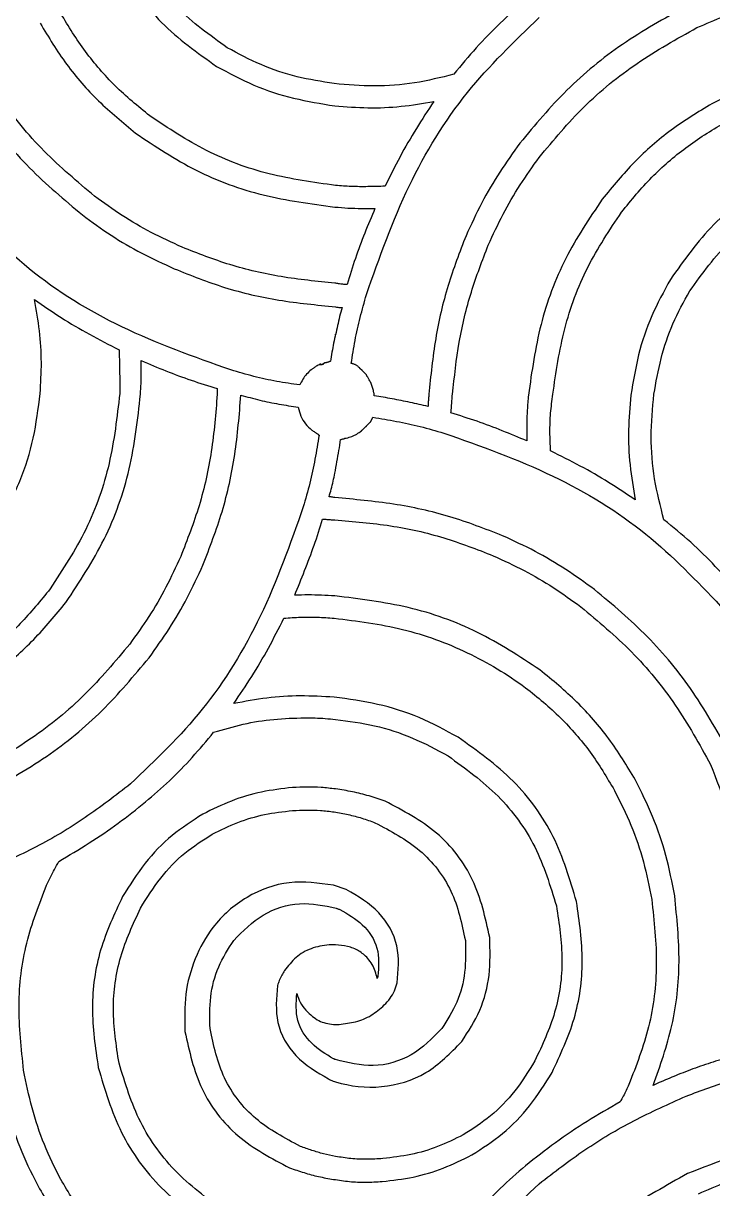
# Model space of a CAD drawing. Extents: x 0 to 371, y 0 to 260.
# Drawn here: x 302.75 to 328.19, y 36.57 to 79.53 of the extents above; entities that cross this region are included whole.
import ezdxf

# ---------------------------------------------------------------- set-up
doc = ezdxf.new("R2010")
doc.units = 0
doc.layers.add('Layer_1', color=7, linetype='CONTINUOUS')

msp = doc.modelspace()

# ---------------------------------------------------------------- linework, layer by layer
at = {"layer": 'Layer_1', "color": 7}
for points in [[(314.272291, 68.050834), (314.272291, 68.077189)], [(313.743124, 66.93979), (313.716243, 66.93979), (313.68989, 66.93979), (313.663538, 66.93979)], [(313.795829, 66.966146), (313.822182, 66.966146)], [(313.928121, 67.018856), (313.901769, 67.018856), (313.875416, 67.018856)], [(314.880515, 66.992501), (314.854163, 66.992501)], [(315.383329, 66.595626), (315.251038, 66.727917), (315.171451, 66.807499)], [(309.906666, 66.066459), (309.906666, 65.854586)], [(315.700618, 65.801876), (315.700618, 65.854586)], [(315.568326, 64.849479), (315.647913, 65.008126), (315.647913, 65.008126)], [(315.251038, 64.531669), (315.330624, 64.611251), (315.383329, 64.663961)], [(315.436034, 64.717187), (315.515621, 64.796253)], [(314.457288, 64.188021), (314.48364, 64.188021)], [(314.669166, 47.598336), (314.192704, 47.757499)], [(314.272291, 45.561251), (314.03406, 45.561251)], [(314.192704, 42.624479), (314.404583, 42.624479)]]:
    msp.add_lwpolyline(points, dxfattribs=at)
for points in [[(307.101659, 67.098437)], [(313.716243, 66.992501)], [(310.779474, 65.828231)], [(313.795829, 61.251249)], [(313.293015, 57.639583)], [(313.133842, 53.928699)]]:
    msp.add_lwpolyline(points, close=True, dxfattribs=at)
for points, knots in [([(307.419477, 76.120626), (306.980909, 76.478101), (306.110174, 77.187833), (305.017065, 78.475501), (304.149662, 79.81264), (303.504336, 81.178695), (303.04189, 82.528612), (302.855909, 83.460085), (302.762916, 83.925834)], [0, 0, 0, 0, 1.694336, 3.363943, 5.041933, 6.462935, 7.88643, 9.310004, 9.310004, 9.310004, 9.310004]), ([(305.514159, 84.005415), (305.756229, 83.188297), (306.238568, 81.560134), (307.778584, 79.443458), (309.173296, 78.449726), (309.879784, 77.946354)], [0, 0, 0, 0, 2.544261, 5.069616, 7.661989, 7.661989, 7.661989, 7.661989]), ([(310.276659, 78.634167), (309.634291, 79.093238), (308.362366, 80.002225), (306.961805, 81.936246), (306.508653, 83.42032), (306.281557, 84.164062)], [0, 0, 0, 0, 2.359117, 4.671186, 6.993906, 6.993906, 6.993906, 6.993906]), ([(327.606868, 79.375207), (328.277488, 79.66225), (329.652149, 80.25064), (331.89635, 80.734054), (333.446038, 80.818912), (334.231796, 80.861938)], [0, 0, 0, 0, 2.184859, 4.478605, 6.837891, 6.837891, 6.837891, 6.837891]), ([(321.283749, 80.380314), (320.968856, 80.105986), (320.334294, 79.55317), (319.450028, 78.641536), (318.909218, 77.984848), (318.637916, 77.655415)], [0, 0, 0, 0, 1.252549, 2.524089, 3.804093, 3.804093, 3.804093, 3.804093]), ([(327.18364, 80.142086), (326.396099, 79.703106), (324.832794, 78.831712), (322.760961, 77.133479), (321.631354, 75.78359), (321.071871, 75.115003)], [0, 0, 0, 0, 2.70185, 5.363292, 7.975068, 7.975068, 7.975068, 7.975068]), ([(303.37114, 79.533854), (303.682485, 79.021258), (304.304073, 77.997878), (305.497546, 76.635405), (306.424274, 75.870287), (306.89031, 75.485522)], [0, 0, 0, 0, 1.797007, 3.587658, 5.399076, 5.399076, 5.399076, 5.399076]), ([(315.409682, 69.532398), (315.891453, 70.891213), (316.824093, 73.521682), (318.965513, 77.035274), (320.863164, 78.858524), (321.786034, 79.745211)], [0, 0, 0, 0, 4.320331, 8.363528, 12.191411, 12.191411, 12.191411, 12.191411]), ([(321.786034, 74.585836), (322.318547, 75.226036), (323.392421, 76.517074), (325.374082, 78.125105), (326.859541, 78.95679), (327.606868, 79.375207)], [0, 0, 0, 0, 2.494116, 5.029675, 7.596818, 7.596818, 7.596818, 7.596818]), ([(305.381868, 73.157499), (304.742379, 73.694624), (303.455985, 74.775103), (301.842465, 76.750526), (301.011195, 78.232706), (300.593015, 78.978332)], [0, 0, 0, 0, 2.501839, 5.032693, 7.594724, 7.594724, 7.594724, 7.594724]), ([(314.219057, 77.311251), (313.760161, 77.383787), (312.839968, 77.529239), (311.506845, 77.971368), (310.686118, 78.413559), (310.276659, 78.634167)], [0, 0, 0, 0, 1.392508, 2.792301, 4.185936, 4.185936, 4.185936, 4.185936]), ([(299.905205, 78.581457), (300.344191, 77.793877), (301.215611, 76.230472), (302.913767, 74.158405), (304.263694, 73.028694), (304.932288, 72.469169)], [0, 0, 0, 0, 2.701966, 5.363601, 7.975465, 7.975465, 7.975465, 7.975465]), ([(309.879784, 77.946354), (310.332949, 77.702792), (311.240211, 77.215168), (312.718029, 76.734646), (313.73611, 76.57234), (314.245409, 76.491146)], [0, 0, 0, 0, 1.541296, 3.085767, 4.63181, 4.63181, 4.63181, 4.63181]), ([(332.448954, 78.025419), (331.950595, 77.930311), (330.956336, 77.740565), (329.511808, 77.25851), (328.612432, 76.799586), (328.162916, 76.570211)], [0, 0, 0, 0, 1.521204, 3.034896, 4.547432, 4.547432, 4.547432, 4.547432]), ([(318.637916, 77.655415), (318.156776, 77.535387), (317.194752, 77.295394), (315.702795, 77.184491), (314.714088, 77.268959), (314.219057, 77.311251)], [0, 0, 0, 0, 1.485914, 2.971043, 4.460245, 4.460245, 4.460245, 4.460245]), ([(324.828743, 72.575106), (325.186218, 73.013674), (325.895951, 73.884408), (327.183622, 74.977515), (328.520762, 75.844918), (329.886815, 76.490245), (331.23673, 76.952695), (332.168202, 77.138676), (332.633951, 77.231669)], [0, 0, 0, 0, 1.694337, 3.363945, 5.041935, 6.462936, 7.88643, 9.310003, 9.310003, 9.310003, 9.310003]), ([(314.245409, 76.491146), (314.65274, 76.45941), (315.467121, 76.395961), (316.692691, 76.44834), (317.496135, 76.582752), (317.896871, 76.649792)], [0, 0, 0, 0, 1.225053, 2.44926, 3.667472, 3.667472, 3.667472, 3.667472]), ([(317.896871, 76.649792), (317.679538, 76.319185), (317.24236, 75.65415), (316.637562, 74.613957), (316.278444, 73.891521), (316.097493, 73.527503)], [0, 0, 0, 0, 1.186836, 2.387386, 3.606692, 3.606692, 3.606692, 3.606692]), ([(328.162916, 76.570211), (327.650326, 76.258905), (326.626986, 75.63741), (325.264431, 74.444201), (324.499338, 73.517562), (324.114579, 73.051562)], [0, 0, 0, 0, 1.796935, 3.587422, 5.39874, 5.39874, 5.39874, 5.39874]), ([(314.272291, 73.554374), (313.450746, 73.668467), (311.813668, 73.89582), (309.470663, 74.75751), (308.101947, 75.66709), (307.419477, 76.120626)], [0, 0, 0, 0, 2.484452, 4.950721, 7.403418, 7.403418, 7.403418, 7.403418]), ([(306.89031, 75.485522), (307.618745, 75.000105), (309.081153, 74.025579), (311.59785, 73.109897), (313.358502, 72.877627), (314.245409, 72.760624)], [0, 0, 0, 0, 2.619821, 5.259563, 7.939069, 7.939069, 7.939069, 7.939069]), ([(321.071871, 75.115003), (320.82082, 74.762787), (320.314562, 74.052524), (319.642864, 72.914576), (319.27359, 72.108506), (319.087496, 71.70229)], [0, 0, 0, 0, 1.297333, 2.616146, 3.955941, 3.955941, 3.955941, 3.955941]), ([(319.907598, 71.358126), (320.083482, 71.740021), (320.433375, 72.499741), (321.062557, 73.580028), (321.545745, 74.251776), (321.786034, 74.585836)], [0, 0, 0, 0, 1.260922, 2.508408, 3.742494, 3.742494, 3.742494, 3.742494]), ([(332.687185, 74.453544), (331.868407, 74.21129), (330.237167, 73.728649), (328.113836, 72.194269), (327.126892, 70.795044), (326.628121, 70.087919)], [0, 0, 0, 0, 2.549795, 5.079919, 7.66497, 7.66497, 7.66497, 7.66497]), ([(316.097493, 73.527503), (315.886886, 73.520587), (315.47164, 73.506951), (314.862362, 73.510869), (314.465204, 73.540151), (314.272291, 73.554374)], [0, 0, 0, 0, 0.632167, 1.246425, 1.8266, 1.8266, 1.8266, 1.8266]), ([(327.342284, 69.664689), (327.805956, 70.306419), (328.721704, 71.57383), (330.649117, 72.980026), (332.130104, 73.432882), (332.872182, 73.659794)], [0, 0, 0, 0, 2.366487, 4.673793, 6.990996, 6.990996, 6.990996, 6.990996]), ([(310.408951, 66.754273), (309.049172, 67.236095), (306.420021, 68.167705), (302.912178, 70.298976), (301.118352, 72.206548), (300.249375, 73.130628)], [0, 0, 0, 0, 4.323899, 8.360319, 12.152897, 12.152897, 12.152897, 12.152897]), ([(308.610102, 71.278544), (308.228159, 71.454469), (307.468294, 71.804468), (306.38786, 72.43387), (305.715976, 72.917169), (305.381868, 73.157499)], [0, 0, 0, 0, 1.261103, 2.508932, 3.743206, 3.743206, 3.743206, 3.743206]), ([(324.114579, 73.051562), (323.635851, 72.338062), (322.672645, 70.902494), (321.76066, 68.431325), (321.513542, 66.699776), (321.389159, 65.828231)], [0, 0, 0, 0, 2.571521, 5.173922, 7.811243, 7.811243, 7.811243, 7.811243]), ([(314.245409, 72.760624), (314.406704, 72.746349), (314.732816, 72.717489), (315.227562, 72.707884), (315.560232, 72.70756), (315.727499, 72.707398)], [0, 0, 0, 0, 0.485635, 0.981882, 1.483724, 1.483724, 1.483724, 1.483724]), ([(315.727499, 72.707398), (315.59856, 72.40531), (315.339506, 71.79838), (314.99426, 70.862746), (314.795638, 70.224591), (314.695519, 69.902917)], [0, 0, 0, 0, 0.985276, 1.979537, 2.990116, 2.990116, 2.990116, 2.990116]), ([(304.932288, 72.469169), (305.279213, 72.21256), (305.978821, 71.695082), (307.117957, 71.038366), (307.917688, 70.669814), (308.319166, 70.484794)], [0, 0, 0, 0, 1.293786, 2.609047, 3.934959, 3.934959, 3.934959, 3.934959]), ([(322.288848, 65.854586), (322.407986, 66.664461), (322.644612, 68.273011), (323.489193, 70.572632), (324.383654, 71.909749), (324.828743, 72.575106)], [0, 0, 0, 0, 2.452598, 4.871277, 7.266896, 7.266896, 7.266896, 7.266896]), ([(319.087496, 71.70229), (318.851921, 71.094018), (318.374193, 69.860484), (317.924813, 67.892269), (317.783517, 66.540163), (317.711874, 65.854586)], [0, 0, 0, 0, 1.955079, 3.964759, 6.031876, 6.031876, 6.031876, 6.031876]), ([(318.584682, 65.854586), (318.656399, 66.498708), (318.798113, 67.771507), (319.236782, 69.621554), (319.686191, 70.784958), (319.907598, 71.358126)], [0, 0, 0, 0, 1.943386, 3.84017, 5.682105, 5.682105, 5.682105, 5.682105]), ([(314.245409, 69.955628), (313.584026, 70.020276), (312.278261, 70.14791), (310.381511, 70.585408), (309.194224, 71.049983), (308.610102, 71.278544)], [0, 0, 0, 0, 1.992575, 3.933927, 5.81399, 5.81399, 5.81399, 5.81399]), ([(308.319166, 70.484794), (308.934158, 70.240158), (310.186667, 69.741924), (312.192166, 69.280977), (313.573565, 69.149377), (314.272291, 69.082812)], [0, 0, 0, 0, 1.983616, 4.039886, 6.144507, 6.144507, 6.144507, 6.144507]), ([(326.628121, 70.087919), (326.384774, 69.645951), (325.898772, 68.763272), (325.41552, 67.321204), (325.253889, 66.326551), (325.172913, 65.828231)], [0, 0, 0, 0, 1.511541, 3.018784, 4.532059, 4.532059, 4.532059, 4.532059]), ([(314.695519, 69.902917), (314.642832, 69.904589), (314.539043, 69.907882), (314.388928, 69.928357), (314.292071, 69.946761), (314.245409, 69.955628)], [0, 0, 0, 0, 0.158044, 0.311333, 0.453833, 0.453833, 0.453833, 0.453833]), ([(326.019368, 65.854586), (326.09735, 66.295944), (326.253926, 67.18211), (326.687103, 68.472588), (327.123563, 69.266726), (327.342284, 69.664689)], [0, 0, 0, 0, 1.343764, 2.698035, 4.058416, 4.058416, 4.058416, 4.058416]), ([(303.37114, 65.881457), (303.394072, 66.265105), (303.440197, 67.036763), (303.365793, 68.199421), (303.228471, 68.964666), (303.159791, 69.347396)], [0, 0, 0, 0, 1.152286, 2.317672, 3.483705, 3.483705, 3.483705, 3.483705]), ([(303.159791, 69.347396), (303.485677, 69.122433), (304.144208, 68.667843), (305.191118, 68.056579), (305.915991, 67.683475), (306.281557, 67.495312)], [0, 0, 0, 0, 1.187644, 2.399922, 3.633324, 3.633324, 3.633324, 3.633324]), ([(314.854163, 66.992501), (314.896452, 67.275407), (314.981526, 67.844538), (315.178619, 68.69001), (315.332412, 69.250694), (315.409682, 69.532398)], [0, 0, 0, 0, 0.857836, 1.725739, 2.602111, 2.602111, 2.602111, 2.602111]), ([(314.272291, 69.082812), (314.298553, 69.075706), (314.350447, 69.061663), (314.430706, 69.056599), (314.483585, 69.056504), (314.509993, 69.056457)], [0, 0, 0, 0, 0.081416, 0.16088, 0.240151, 0.240151, 0.240151, 0.240151]), ([(314.509993, 69.056457), (314.478273, 68.944412), (314.415732, 68.723497), (314.34598, 68.385942), (314.296991, 68.163157), (314.272291, 68.050834)], [0, 0, 0, 0, 0.349224, 0.688552, 1.033598, 1.033598, 1.033598, 1.033598]), ([(314.272291, 68.077189), (314.247651, 67.965005), (314.198951, 67.743271), (314.139337, 67.407679), (314.104373, 67.184481), (314.086765, 67.072082)], [0, 0, 0, 0, 0.344544, 0.680994, 1.022308, 1.022308, 1.022308, 1.022308]), ([(306.281557, 67.495312), (306.288664, 67.310789), (306.302722, 66.945758), (306.307703, 66.407658), (306.307842, 66.054242), (306.307909, 65.881457)], [0, 0, 0, 0, 0.55395, 1.095849, 1.614211, 1.614211, 1.614211, 1.614211]), ([(307.075307, 65.854586), (307.082429, 65.989486), (307.096876, 66.2631), (307.101457, 66.677934), (307.101592, 66.95763), (307.101659, 67.098437)], [0, 0, 0, 0, 0.405221, 0.8219, 1.244335, 1.244335, 1.244335, 1.244335]), ([(307.101659, 67.098437), (307.403791, 66.969494), (308.010844, 66.710418), (308.946673, 66.365225), (309.584948, 66.166583), (309.906666, 66.066459)], [0, 0, 0, 0, 0.985402, 1.9799, 2.990608, 2.990608, 2.990608, 2.990608]), ([(314.086765, 67.072082), (314.077768, 67.070309), (314.059102, 67.066631), (314.035371, 67.05067), (314.007678, 67.045171), (313.979927, 67.039874), (313.955901, 67.024201), (313.937155, 67.020594), (313.928121, 67.018856)], [0, 0, 0, 0, 0.027281, 0.056596, 0.083876, 0.111256, 0.140691, 0.168071, 0.168071, 0.168071, 0.168071]), ([(312.949374, 66.198751), (312.666543, 66.239423), (312.097636, 66.321235), (311.248944, 66.507404), (310.690307, 66.671584), (310.408951, 66.754273)], [0, 0, 0, 0, 0.857044, 1.72392, 2.603534, 2.603534, 2.603534, 2.603534]), ([(313.372602, 66.754273), (313.314018, 66.704619), (313.19511, 66.603838), (313.060334, 66.408925), (312.986479, 66.269031), (312.949374, 66.198751)], [0, 0, 0, 0, 0.229495, 0.46581, 0.70439, 0.70439, 0.70439, 0.70439]), ([(313.663538, 66.93979), (313.639101, 66.92974), (313.592537, 66.910588), (313.53579, 66.86689), (313.482788, 66.839814), (313.444857, 66.805088), (313.40649, 66.782745), (313.38349, 66.763421), (313.372602, 66.754273)], [0, 0, 0, 0, 0.078875, 0.150299, 0.21363, 0.256231, 0.30362, 0.34622, 0.34622, 0.34622, 0.34622]), ([(313.716243, 66.992501), (313.715965, 66.990224), (313.715109, 66.983194), (313.711241, 66.969596), (313.677792, 66.966014), (313.70785, 66.963754), (313.718106, 66.975939), (313.716983, 66.985921), (313.716243, 66.992501)], [0, 0, 0, 0, 0.006899, 0.0213, 0.041107, 0.059723, 0.069352, 0.087969, 0.087969, 0.087969, 0.087969]), ([(313.822182, 66.966146), (313.813191, 66.964411), (313.794562, 66.960817), (313.770745, 66.945119), (313.752116, 66.941525), (313.743124, 66.93979)], [0, 0, 0, 0, 0.027247, 0.056453, 0.0837, 0.0837, 0.0837, 0.0837]), ([(313.875416, 67.018856), (313.86914, 67.012393), (313.859281, 67.002241), (313.841778, 66.990262), (313.817333, 66.998891), (313.819707, 66.972383), (313.805048, 66.967169), (313.798085, 66.966396), (313.795829, 66.966146)], [0, 0, 0, 0, 0.027074, 0.042528, 0.062232, 0.082039, 0.09644, 0.103338, 0.103338, 0.103338, 0.103338]), ([(315.171451, 66.807499), (315.169647, 66.814644), (315.165803, 66.829865), (315.140741, 66.84127), (315.11685, 66.861001), (315.090824, 66.888463), (315.055885, 66.916023), (315.013963, 66.940416), (314.969427, 66.959302), (314.923823, 66.972843), (314.895722, 66.985598), (314.880515, 66.992501)], [0, 0, 0, 0, 0.021038, 0.044821, 0.07689, 0.115063, 0.157711, 0.21003, 0.260063, 0.302486, 0.352519, 0.352519, 0.352519, 0.352519]), ([(315.700618, 65.854586), (315.698721, 65.865801), (315.694524, 65.890606), (315.680327, 65.924495), (315.667812, 66.000427), (315.642871, 66.110304), (315.589742, 66.253005), (315.52941, 66.356243), (315.489533, 66.433921), (315.467803, 66.481022), (315.433941, 66.509203), (315.430641, 66.545643), (315.407785, 66.57032), (315.391771, 66.58689), (315.383329, 66.595626)], [0, 0, 0, 0, 0.034037, 0.075285, 0.109322, 0.264269, 0.413077, 0.563837, 0.62215, 0.675316, 0.718667, 0.746298, 0.779244, 0.815976, 0.815976, 0.815976, 0.815976]), ([(301.88958, 61.171668), (302.148782, 61.659766), (302.667184, 62.63596), (303.166018, 64.230963), (303.302653, 65.330379), (303.37114, 65.881457)], [0, 0, 0, 0, 1.655746, 3.311481, 4.975488, 4.975488, 4.975488, 4.975488]), ([(306.307909, 65.881457), (306.208104, 65.01669), (306.009624, 63.296957), (305.150188, 60.830952), (304.209613, 59.397597), (303.741663, 58.684481)], [0, 0, 0, 0, 2.60739, 5.185224, 7.737562, 7.737562, 7.737562, 7.737562]), ([(304.323535, 58.18167), (304.824935, 58.940615), (305.832724, 60.466058), (306.762301, 63.093951), (306.970519, 64.930385), (307.075307, 65.854586)], [0, 0, 0, 0, 2.722229, 5.471545, 8.256934, 8.256934, 8.256934, 8.256934]), ([(309.906666, 65.854586), (309.84916, 65.151735), (309.735822, 63.766504), (309.292229, 61.751166), (308.799555, 60.494252), (308.556868, 59.875106)], [0, 0, 0, 0, 2.114459, 4.167331, 6.160257, 6.160257, 6.160257, 6.160257]), ([(309.377499, 59.557812), (309.629094, 60.207875), (310.140748, 61.529873), (310.60223, 63.642564), (310.719957, 65.094305), (310.779474, 65.828231)], [0, 0, 0, 0, 2.089055, 4.248403, 6.456221, 6.456221, 6.456221, 6.456221]), ([(310.779474, 65.828231), (311.010636, 65.762818), (311.473579, 65.631817), (312.182104, 65.490114), (312.658079, 65.415809), (312.89614, 65.378646)], [0, 0, 0, 0, 0.720478, 1.442882, 2.165737, 2.165737, 2.165737, 2.165737]), ([(317.684993, 65.405001), (317.464757, 65.456102), (317.025479, 65.558026), (316.363747, 65.690457), (315.921306, 65.764796), (315.700618, 65.801876)], [0, 0, 0, 0, 0.678238, 1.352795, 2.024117, 2.024117, 2.024117, 2.024117]), ([(317.711874, 65.854586), (317.710278, 65.803925), (317.707143, 65.70444), (317.689724, 65.555147), (317.686589, 65.455662), (317.684993, 65.405001)], [0, 0, 0, 0, 0.151997, 0.298481, 0.450478, 0.450478, 0.450478, 0.450478]), ([(318.531977, 65.168323), (318.539078, 65.245167), (318.55309, 65.396792), (318.563467, 65.626069), (318.577545, 65.777716), (318.584682, 65.854586)], [0, 0, 0, 0, 0.231487, 0.456755, 0.688326, 0.688326, 0.688326, 0.688326]), ([(321.389159, 65.828231), (321.373339, 65.642799), (321.341569, 65.270415), (321.320348, 64.705216), (321.331049, 64.326211), (321.336454, 64.134794)], [0, 0, 0, 0, 0.558295, 1.121167, 1.695522, 1.695522, 1.695522, 1.695522]), ([(322.209791, 63.764791), (322.197453, 63.996257), (322.172674, 64.461112), (322.198885, 65.160403), (322.258886, 65.623387), (322.288848, 65.854586)], [0, 0, 0, 0, 0.695176, 1.396127, 2.095307, 2.095307, 2.095307, 2.095307]), ([(325.172913, 65.828231), (325.134138, 65.400803), (325.056294, 64.542696), (325.109515, 63.244796), (325.257509, 62.39207), (325.331557, 61.965417)], [0, 0, 0, 0, 1.28672, 2.583227, 3.881496, 3.881496, 3.881496, 3.881496]), ([(326.38989, 61.224378), (326.261112, 61.725477), (326.002909, 62.730198), (325.876508, 64.294589), (325.971649, 65.333506), (326.019368, 65.854586)], [0, 0, 0, 0, 1.550462, 3.108725, 4.676749, 4.676749, 4.676749, 4.676749]), ([(312.89614, 65.378646), (312.922083, 65.268138), (312.973436, 65.04939), (313.151734, 64.757369), (313.316326, 64.607105), (313.398954, 64.531669)], [0, 0, 0, 0, 0.339026, 0.671095, 1.005853, 1.005853, 1.005853, 1.005853]), ([(315.647913, 65.008126), (315.939411, 64.960366), (316.525019, 64.864418), (317.400273, 64.673543), (317.977151, 64.509023), (318.267393, 64.426249)], [0, 0, 0, 0, 0.886089, 1.780118, 2.685403, 2.685403, 2.685403, 2.685403]), ([(321.336454, 64.134794), (321.033625, 64.261925), (320.424698, 64.517557), (319.491364, 64.86911), (318.853184, 65.068145), (318.531977, 65.168323)], [0, 0, 0, 0, 0.98529, 1.98121, 2.990435, 2.990435, 2.990435, 2.990435]), ([(313.398954, 64.531669), (313.416906, 64.521084), (313.453741, 64.499363), (313.502483, 64.457951), (313.550386, 64.433524), (313.582953, 64.405872), (313.609904, 64.392314), (313.637493, 64.382229), (313.637817, 64.363577), (313.644786, 64.350142), (313.656662, 64.347942), (313.663538, 64.346667)], [0, 0, 0, 0, 0.062452, 0.128146, 0.190598, 0.223616, 0.253579, 0.286597, 0.293496, 0.307897, 0.327704, 0.327704, 0.327704, 0.327704]), ([(314.669166, 64.240731), (314.73731, 64.259902), (314.871016, 64.297519), (315.060831, 64.383334), (315.170128, 64.4647), (315.224685, 64.505314)], [0, 0, 0, 0, 0.212295, 0.416549, 0.62012, 0.62012, 0.62012, 0.62012]), ([(315.224685, 64.505314), (315.225935, 64.512237), (315.228094, 64.524193), (315.241735, 64.530759), (315.248762, 64.531447), (315.251038, 64.531669)], [0, 0, 0, 0, 0.019808, 0.034208, 0.041106, 0.041106, 0.041106, 0.041106]), ([(315.383329, 64.663961), (315.390485, 64.66581), (315.40578, 64.669761), (315.416938, 64.69512), (315.429079, 64.70915), (315.436034, 64.717187)], [0, 0, 0, 0, 0.021088, 0.045075, 0.07725, 0.07725, 0.07725, 0.07725]), ([(315.515621, 64.796253), (315.523631, 64.803221), (315.537601, 64.815374), (315.562687, 64.826981), (315.566525, 64.842293), (315.568326, 64.849479)], [0, 0, 0, 0, 0.03215, 0.056076, 0.077239, 0.077239, 0.077239, 0.077239]), ([(313.663538, 64.346667), (313.615637, 64.052926), (313.519105, 63.460968), (313.329878, 62.576582), (313.164568, 61.993333), (313.081666, 61.700834)], [0, 0, 0, 0, 0.892822, 1.799247, 2.711122, 2.711122, 2.711122, 2.711122]), ([(314.03406, 62.071354), (314.060428, 62.168267), (314.113028, 62.361591), (314.18693, 62.651839), (314.255, 62.987302), (314.323579, 63.364353), (314.398133, 63.77838), (314.437785, 64.052966), (314.457288, 64.188021)], [0, 0, 0, 0, 0.301316, 0.601074, 0.898294, 1.327951, 1.750855, 2.160192, 2.160192, 2.160192, 2.160192]), ([(314.48364, 64.188021), (314.494452, 64.194976), (314.516545, 64.209188), (314.553507, 64.215927), (314.591359, 64.208211), (314.613038, 64.235722), (314.642482, 64.240441), (314.66037, 64.240635), (314.669166, 64.240731)], [0, 0, 0, 0, 0.038178, 0.078013, 0.111372, 0.143754, 0.171174, 0.197704, 0.197704, 0.197704, 0.197704]), ([(318.267393, 64.426249), (319.627901, 63.944183), (322.261632, 63.010978), (325.780537, 60.875159), (327.597934, 58.972863), (328.480204, 58.049378)], [0, 0, 0, 0, 4.325848, 8.374165, 12.193654, 12.193654, 12.193654, 12.193654]), ([(325.331557, 61.965417), (325.005321, 62.183395), (324.34493, 62.62464), (323.301516, 63.224192), (322.575592, 63.583654), (322.209791, 63.764791)], [0, 0, 0, 0, 1.176854, 2.382276, 3.606699, 3.606699, 3.606699, 3.606699]), ([(314.245409, 62.044999), (314.221439, 62.052071), (314.176047, 62.065464), (314.104603, 62.071478), (314.058198, 62.071397), (314.03406, 62.071354)], [0, 0, 0, 0, 0.074781, 0.141612, 0.214051, 0.214051, 0.214051, 0.214051]), ([(320.436765, 60.642501), (319.791539, 60.892233), (318.484484, 61.398124), (316.39785, 61.851912), (314.968459, 61.980137), (314.245409, 62.044999)], [0, 0, 0, 0, 2.073356, 4.200064, 6.37708, 6.37708, 6.37708, 6.37708]), ([(313.081666, 61.700834), (312.599599, 60.340326), (311.666393, 57.706594), (309.530569, 54.187689), (307.62827, 52.370291), (306.704784, 51.488021)], [0, 0, 0, 0, 4.325849, 8.37417, 12.193662, 12.193662, 12.193662, 12.193662]), ([(312.763849, 58.446253), (312.88752, 58.748927), (313.13683, 59.359091), (313.492228, 60.290693), (313.694094, 60.929371), (313.795829, 61.251249)], [0, 0, 0, 0, 0.980934, 1.977477, 2.989994, 2.989994, 2.989994, 2.989994]), ([(313.795829, 61.251249), (313.848448, 61.249642), (313.951841, 61.246483), (314.101196, 61.229872), (314.198681, 61.226158), (314.245409, 61.224378)], [0, 0, 0, 0, 0.157869, 0.310208, 0.450457, 0.450457, 0.450457, 0.450457]), ([(314.245409, 61.224378), (314.932936, 61.166785), (316.289276, 61.053167), (318.259438, 60.616988), (319.489045, 60.13718), (320.093124, 59.901461)], [0, 0, 0, 0, 2.068679, 4.08105, 6.024423, 6.024423, 6.024423, 6.024423]), ([(329.11531, 58.578544), (328.842769, 58.893254), (328.293586, 59.527408), (327.386666, 60.417503), (326.724014, 60.953909), (326.38989, 61.224378)], [0, 0, 0, 0, 1.248723, 2.516232, 3.805337, 3.805337, 3.805337, 3.805337]), ([(323.823643, 58.658126), (323.475967, 58.909699), (322.772181, 59.418949), (321.638742, 60.083766), (320.838456, 60.455776), (320.436765, 60.642501)], [0, 0, 0, 0, 1.287008, 2.605236, 3.9337, 3.9337, 3.9337, 3.9337]), ([(308.556868, 59.875106), (308.380984, 59.493211), (308.031091, 58.733491), (307.401909, 57.653203), (306.918721, 56.981456), (306.678432, 56.647396)], [0, 0, 0, 0, 1.260922, 2.508408, 3.742494, 3.742494, 3.742494, 3.742494]), ([(320.093124, 59.901461), (320.475019, 59.725577), (321.234738, 59.375684), (322.315023, 58.7465), (322.98677, 58.263312), (323.320829, 58.023023)], [0, 0, 0, 0, 1.260922, 2.508405, 3.74249, 3.74249, 3.74249, 3.74249]), ([(307.393124, 56.144584), (307.644181, 56.496842), (308.150469, 57.207217), (308.822101, 58.345376), (309.1914, 59.151556), (309.377499, 59.557812)], [0, 0, 0, 0, 1.297443, 2.616471, 3.956386, 3.956386, 3.956386, 3.956386]), ([(303.741663, 58.684481), (303.383579, 58.245081), (302.67275, 57.372832), (301.396936, 56.259716), (300.437412, 55.688832), (299.95791, 55.403545)], [0, 0, 0, 0, 1.698782, 3.372241, 5.043887, 5.043887, 5.043887, 5.043887]), ([(314.245409, 58.419898), (314.080174, 58.428568), (313.751813, 58.445797), (313.257702, 58.46256), (312.929117, 58.45171), (312.763849, 58.446253)], [0, 0, 0, 0, 0.496425, 0.986507, 1.482446, 1.482446, 1.482446, 1.482446]), ([(328.850727, 52.546354), (328.411747, 53.333896), (327.540353, 54.897201), (325.84212, 56.969035), (324.492231, 58.098642), (323.823643, 58.658126)], [0, 0, 0, 0, 2.701851, 5.363294, 7.97507, 7.97507, 7.97507, 7.97507]), ([(300.275727, 54.663021), (300.788278, 54.97432), (301.811517, 55.595789), (303.173827, 56.789078), (303.938817, 57.715677), (304.323535, 58.18167)], [0, 0, 0, 0, 1.79682, 3.587115, 5.398343, 5.398343, 5.398343, 5.398343]), ([(321.812916, 55.694999), (321.062618, 56.187702), (319.554297, 57.178182), (316.962594, 58.089774), (315.154321, 58.30947), (314.245409, 58.419898)], [0, 0, 0, 0, 2.686124, 5.399903, 8.142499, 8.142499, 8.142499, 8.142499]), ([(323.320829, 58.023023), (323.961962, 57.485758), (325.251484, 56.405149), (326.873431, 54.434814), (327.696444, 52.948482), (328.109682, 52.202189)], [0, 0, 0, 0, 2.506225, 5.040814, 7.596815, 7.596815, 7.596815, 7.596815]), ([(310.51489, 54.451148), (310.739328, 54.781656), (311.191007, 55.446802), (311.809044, 56.498609), (312.179415, 57.22961), (312.366974, 57.599793)], [0, 0, 0, 0, 1.19833, 2.411627, 3.656413, 3.656413, 3.656413, 3.656413]), ([(312.366974, 57.599793), (312.469011, 57.607745), (312.673893, 57.623713), (312.982747, 57.636923), (313.189457, 57.638695), (313.293015, 57.639583)], [0, 0, 0, 0, 0.307025, 0.616481, 0.927153, 0.927153, 0.927153, 0.927153]), ([(313.293015, 57.639583), (313.396573, 57.638695), (313.603283, 57.636923), (313.912138, 57.623713), (314.11702, 57.607745), (314.219057, 57.599793)], [0, 0, 0, 0, 0.310672, 0.620128, 0.927153, 0.927153, 0.927153, 0.927153]), ([(314.219057, 57.599793), (315.067834, 57.494476), (316.757299, 57.284846), (319.156654, 56.400423), (321.102451, 55.244604), (322.58883, 53.956111), (323.70972, 52.690892), (324.279444, 51.729994), (324.564159, 51.249793)], [0, 0, 0, 0, 2.558851, 5.093313, 7.607168, 9.305846, 10.979137, 12.650708, 12.650708, 12.650708, 12.650708]), ([(306.678432, 56.647396), (306.141307, 56.007907), (305.060828, 54.721512), (303.085405, 53.10799), (301.603225, 52.27672), (300.857599, 51.858541)], [0, 0, 0, 0, 2.50184, 5.032695, 7.594725, 7.594725, 7.594725, 7.594725]), ([(301.280826, 51.117501), (302.068407, 51.556487), (303.631814, 52.427908), (305.703886, 54.126062), (306.833599, 55.47599), (307.393124, 56.144584)], [0, 0, 0, 0, 2.701968, 5.363607, 7.975474, 7.975474, 7.975474, 7.975474]), ([(325.331557, 51.646668), (325.020251, 52.159257), (324.398758, 53.182595), (323.205553, 54.54515), (322.278915, 55.310241), (321.812916, 55.694999)], [0, 0, 0, 0, 1.796933, 3.587416, 5.398731, 5.398731, 5.398731, 5.398731]), ([(314.219057, 54.689376), (313.805026, 54.712338), (312.978335, 54.758186), (311.735379, 54.678549), (310.92198, 54.526997), (310.51489, 54.451148)], [0, 0, 0, 0, 1.243343, 2.482573, 3.724182, 3.724182, 3.724182, 3.724182]), ([(318.79656, 53.207812), (318.324064, 53.465548), (317.377969, 53.981621), (315.823825, 54.46724), (314.754502, 54.615258), (314.219057, 54.689376)], [0, 0, 0, 0, 1.611897, 3.227553, 4.847955, 4.847955, 4.847955, 4.847955]), ([(309.774374, 53.392814), (310.136829, 53.50006), (310.863805, 53.715163), (311.992522, 53.892961), (312.753135, 53.916778), (313.133842, 53.928699)], [0, 0, 0, 0, 1.133192, 2.272848, 3.414909, 3.414909, 3.414909, 3.414909]), ([(313.133842, 53.928699), (313.260727, 53.927383), (313.514367, 53.924752), (313.894163, 53.905002), (314.146327, 53.881174), (314.272291, 53.869271)], [0, 0, 0, 0, 0.380653, 0.760913, 1.140463, 1.140463, 1.140463, 1.140463]), ([(314.272291, 53.869271), (314.755423, 53.804002), (315.723051, 53.673281), (317.130289, 53.221538), (317.993188, 52.754351), (318.426038, 52.519999)], [0, 0, 0, 0, 1.460967, 2.926054, 4.400678, 4.400678, 4.400678, 4.400678]), ([(307.260833, 50.826562), (307.558292, 51.083382), (308.159003, 51.602023), (308.99664, 52.462758), (309.513991, 53.081434), (309.774374, 53.392814)], [0, 0, 0, 0, 1.178583, 2.380117, 3.597619, 3.597619, 3.597619, 3.597619]), ([(323.162185, 47.148751), (322.920116, 47.965869), (322.437777, 49.594033), (320.897761, 51.710708), (319.503048, 52.70444), (318.79656, 53.207812)], [0, 0, 0, 0, 2.544261, 5.069616, 7.661989, 7.661989, 7.661989, 7.661989]), ([(318.426038, 52.519999), (319.067767, 52.056328), (320.335177, 51.140581), (321.741372, 49.213168), (322.194228, 47.732182), (322.42114, 46.990104)], [0, 0, 0, 0, 2.366487, 4.673791, 6.990992, 6.990992, 6.990992, 6.990992]), ([(328.109682, 52.202189), (328.532466, 51.116534), (329.404334, 48.877692), (329.739195, 45.195543), (329.358909, 42.743689), (329.168015, 41.51292)], [0, 0, 0, 0, 3.483767, 7.18423, 10.91404, 10.91404, 10.91404, 10.91404]), ([(326.786765, 47.360624), (326.690003, 47.859177), (326.496915, 48.854035), (326.00501, 50.293896), (325.555641, 51.196549), (325.331557, 51.646668)], [0, 0, 0, 0, 1.522447, 3.038028, 4.545521, 4.545521, 4.545521, 4.545521]), ([(306.704784, 51.488021), (306.153936, 51.062574), (305.047919, 50.208342), (303.229262, 49.122592), (301.934328, 48.549175), (301.280826, 48.259795)], [0, 0, 0, 0, 2.086959, 4.190287, 6.333192, 6.333192, 6.333192, 6.333192]), ([(312.684791, 51.355729), (312.300924, 51.311973), (311.534756, 51.224639), (310.419284, 50.88723), (309.725737, 50.547196), (309.377499, 50.376461)], [0, 0, 0, 0, 1.157468, 2.310219, 3.472746, 3.472746, 3.472746, 3.472746]), ([(314.272291, 51.302503), (314.096141, 51.323817), (313.744722, 51.366338), (313.213753, 51.376471), (312.861117, 51.362643), (312.684791, 51.355729)], [0, 0, 0, 0, 0.532013, 1.061361, 1.590758, 1.590758, 1.590758, 1.590758]), ([(316.097493, 50.852918), (315.901425, 50.91996), (315.507564, 51.054636), (314.89768, 51.208277), (314.48161, 51.270965), (314.272291, 51.302503)], [0, 0, 0, 0, 0.621517, 1.248506, 1.883288, 1.883288, 1.883288, 1.883288]), ([(324.564159, 51.249793), (324.777744, 50.82652), (325.20529, 49.979225), (325.659522, 48.624643), (325.846713, 47.693772), (325.94031, 47.228332)], [0, 0, 0, 0, 1.421061, 2.844638, 4.268242, 4.268242, 4.268242, 4.268242]), ([(304.058951, 48.630314), (304.43375, 48.853957), (305.179344, 49.298852), (306.255513, 50.02291), (306.926861, 50.559586), (307.260833, 50.826562)], [0, 0, 0, 0, 1.309323, 2.60466, 3.886926, 3.886926, 3.886926, 3.886926]), ([(319.960833, 45.825834), (319.802387, 46.550347), (319.487086, 47.992102), (318.079522, 49.816757), (316.763406, 50.504793), (316.097493, 50.852918)], [0, 0, 0, 0, 2.206895, 4.391642, 6.629176, 6.629176, 6.629176, 6.629176]), ([(309.377499, 50.376461), (308.989117, 50.127666), (308.198497, 49.6212), (307.194304, 48.578048), (306.677292, 47.753765), (306.413849, 47.333753)], [0, 0, 0, 0, 1.380481, 2.810206, 4.295602, 4.295602, 4.295602, 4.295602]), ([(309.72114, 49.635938), (310.032145, 49.789084), (310.6509, 50.093774), (311.651994, 50.389306), (312.338784, 50.468736), (312.684791, 50.508753)], [0, 0, 0, 0, 1.038858, 2.066845, 3.110595, 3.110595, 3.110595, 3.110595]), ([(312.684791, 50.508753), (312.85847, 50.515706), (313.201869, 50.529453), (313.715199, 50.52007), (314.051437, 50.477343), (314.219057, 50.456043)], [0, 0, 0, 0, 0.521482, 1.031079, 1.53766, 1.53766, 1.53766, 1.53766]), ([(314.219057, 50.456043), (314.39303, 50.426222), (314.73788, 50.367113), (315.242686, 50.234897), (315.566595, 50.11749), (315.727499, 50.059168)], [0, 0, 0, 0, 0.529395, 1.049366, 1.562642, 1.562642, 1.562642, 1.562642]), ([(315.727499, 50.059168), (316.303592, 49.756198), (317.440513, 49.158288), (318.662998, 47.587829), (318.928243, 46.343411), (319.061143, 45.719898)], [0, 0, 0, 0, 1.939307, 3.82723, 5.723081, 5.723081, 5.723081, 5.723081]), ([(307.075307, 46.910523), (307.310684, 47.288353), (307.771964, 48.028806), (308.668159, 48.964414), (309.374965, 49.41517), (309.72114, 49.635938)], [0, 0, 0, 0, 1.333712, 2.613745, 3.842465, 3.842465, 3.842465, 3.842465]), ([(303.609371, 47.757499), (303.655341, 47.854845), (303.748019, 48.051103), (303.901098, 48.340519), (304.006182, 48.533439), (304.058951, 48.630314)], [0, 0, 0, 0, 0.322924, 0.651037, 0.981994, 0.981994, 0.981994, 0.981994]), ([(302.762916, 40.931043), (302.675731, 41.729251), (302.504774, 43.29441), (302.780404, 45.632927), (303.335261, 47.054978), (303.609371, 47.757499)], [0, 0, 0, 0, 2.40486, 4.715544, 6.971607, 6.971607, 6.971607, 6.971607]), ([(314.192704, 47.757499), (313.647139, 47.831777), (312.549999, 47.981151), (310.940386, 47.389704), (309.749158, 46.342662), (309.048429, 45.055354), (308.678123, 43.737131), (308.703289, 42.823049), (308.716041, 42.359896)], [0, 0, 0, 0, 1.63115, 3.280269, 4.958383, 6.282116, 7.628678, 9.011746, 9.011746, 9.011746, 9.011746]), ([(306.413849, 47.333753), (306.110088, 46.689878), (305.498839, 45.394229), (305.197347, 43.209597), (305.407694, 41.767091), (305.514159, 41.036979)], [0, 0, 0, 0, 2.12763, 4.281366, 6.488666, 6.488666, 6.488666, 6.488666]), ([(316.547602, 44.158753), (316.587747, 44.616756), (316.669022, 45.543986), (315.930142, 46.857746), (315.0979, 47.346534), (314.669166, 47.598336)], [0, 0, 0, 0, 1.356337, 2.745906, 4.222352, 4.222352, 4.222352, 4.222352]), ([(325.993015, 40.375521), (326.251186, 41.102759), (326.773248, 42.573351), (327.028935, 44.956257), (326.868363, 46.550482), (326.786765, 47.360624)], [0, 0, 0, 0, 2.30971, 4.670604, 7.109969, 7.109969, 7.109969, 7.109969]), ([(306.281557, 41.195626), (306.180347, 41.855945), (305.980195, 43.161793), (306.252105, 45.144325), (306.801724, 46.323545), (307.075307, 46.910523)], [0, 0, 0, 0, 1.997914, 3.95108, 5.886882, 5.886882, 5.886882, 5.886882]), ([(310.51489, 45.719898), (310.853342, 46.062188), (311.525057, 46.741521), (312.934772, 47.193111), (313.849375, 47.003609), (314.298644, 46.910523)], [0, 0, 0, 0, 1.431651, 2.841352, 4.20238, 4.20238, 4.20238, 4.20238]), ([(314.298644, 46.910523), (314.309774, 46.903287), (314.334445, 46.887247), (314.382052, 46.878404), (314.413876, 46.864998), (314.430935, 46.857813)], [0, 0, 0, 0, 0.039476, 0.087505, 0.142997, 0.142997, 0.142997, 0.142997]), ([(314.430935, 46.857813), (314.722221, 46.692541), (315.309503, 46.359325), (315.916529, 45.449759), (315.860979, 44.750376), (315.832909, 44.396981)], [0, 0, 0, 0, 1.000437, 2.017049, 3.05542, 3.05542, 3.05542, 3.05542]), ([(322.42114, 46.990104), (322.52235, 46.329785), (322.722502, 45.023938), (322.450592, 43.041405), (321.900973, 41.862185), (321.62739, 41.275207)], [0, 0, 0, 0, 1.997914, 3.95108, 5.886882, 5.886882, 5.886882, 5.886882]), ([(322.262496, 40.851461), (322.566087, 41.499358), (323.174623, 42.798037), (323.479542, 44.981633), (323.268833, 46.420488), (323.162185, 47.148751)], [0, 0, 0, 0, 2.138634, 4.286794, 6.488376, 6.488376, 6.488376, 6.488376]), ([(325.94031, 47.228332), (326.027464, 46.43012), (326.19836, 44.864941), (325.922391, 42.526443), (325.367469, 41.104397), (325.093326, 40.401876)], [0, 0, 0, 0, 2.40485, 4.715566, 6.971673, 6.971673, 6.971673, 6.971673]), ([(309.642083, 42.465832), (309.632617, 42.857688), (309.613953, 43.630317), (309.902759, 44.763494), (310.311718, 45.402458), (310.51489, 45.719898)], [0, 0, 0, 0, 1.173202, 2.31322, 3.438756, 3.438756, 3.438756, 3.438756]), ([(314.03406, 45.561251), (313.808136, 45.52632), (313.369634, 45.458522), (312.782855, 45.122498), (312.522961, 44.779794), (312.393326, 44.608854)], [0, 0, 0, 0, 0.682452, 1.324592, 1.963653, 1.963653, 1.963653, 1.963653]), ([(315.462916, 45.05844), (315.355803, 45.159276), (315.141217, 45.361288), (314.715105, 45.51408), (314.420998, 45.54541), (314.272291, 45.561251)], [0, 0, 0, 0, 0.437287, 0.876048, 1.324793, 1.324793, 1.324793, 1.324793]), ([(319.061143, 45.719898), (319.070576, 45.328036), (319.089175, 44.555376), (318.800037, 43.422238), (318.391012, 42.783273), (318.187807, 42.465832)], [0, 0, 0, 0, 1.173205, 2.313288, 3.438892, 3.438892, 3.438892, 3.438892]), ([(318.928852, 41.989376), (319.170889, 42.363137), (319.657784, 43.115015), (319.999688, 44.452748), (319.973904, 45.363927), (319.960833, 45.825834)], [0, 0, 0, 0, 1.329611, 2.674723, 4.057669, 4.057669, 4.057669, 4.057669]), ([(315.806557, 44.317916), (315.785285, 44.406133), (315.742529, 44.583451), (315.63153, 44.837966), (315.519318, 44.98469), (315.462916, 45.05844)], [0, 0, 0, 0, 0.272093, 0.546908, 0.824643, 0.824643, 0.824643, 0.824643]), ([(312.393326, 44.608854), (312.357736, 44.551619), (312.284807, 44.434336), (312.194262, 44.248831), (312.150261, 44.117541), (312.128743, 44.053332)], [0, 0, 0, 0, 0.202151, 0.414237, 0.617239, 0.617239, 0.617239, 0.617239]), ([(315.832909, 44.396981), (315.831175, 44.387989), (315.827582, 44.369359), (315.811885, 44.345538), (315.808291, 44.326908), (315.806557, 44.317916)], [0, 0, 0, 0, 0.027249, 0.056458, 0.083706, 0.083706, 0.083706, 0.083706]), ([(312.128743, 44.053332), (312.088637, 43.595319), (312.007439, 42.66803), (312.746636, 41.354356), (313.578942, 40.865556), (314.007708, 40.613749)], [0, 0, 0, 0, 1.356338, 2.74603, 4.222587, 4.222587, 4.222587, 4.222587]), ([(316.07114, 43.338648), (316.144698, 43.418845), (316.28921, 43.5764), (316.453923, 43.854651), (316.51623, 44.056913), (316.547602, 44.158753)], [0, 0, 0, 0, 0.326005, 0.64047, 0.959377, 0.959377, 0.959377, 0.959377]), ([(314.192704, 41.354273), (313.912302, 41.524357), (313.34974, 41.865592), (312.772513, 42.749451), (312.819724, 43.423396), (312.843435, 43.761878)], [0, 0, 0, 0, 0.980321, 1.966785, 2.962129, 2.962129, 2.962129, 2.962129]), ([(312.843435, 43.761878), (312.880228, 43.65075), (312.953842, 43.428411), (313.165211, 43.144704), (313.338979, 42.99152), (313.425307, 42.915418)], [0, 0, 0, 0, 0.349322, 0.698903, 1.044037, 1.044037, 1.044037, 1.044037]), ([(314.404583, 42.624479), (314.609038, 42.647634), (315.019422, 42.694111), (315.60448, 42.929641), (315.916003, 43.202677), (316.07114, 43.338648)], [0, 0, 0, 0, 0.616136, 1.236711, 1.852334, 1.852334, 1.852334, 1.852334]), ([(313.425307, 42.915418), (313.499072, 42.860641), (313.646553, 42.751126), (313.913565, 42.660411), (314.09845, 42.636612), (314.192704, 42.624479)], [0, 0, 0, 0, 0.27424, 0.548293, 0.833305, 0.833305, 0.833305, 0.833305]), ([(308.716041, 42.359896), (308.874447, 41.635392), (309.18966, 40.193693), (310.596938, 38.368949), (311.912973, 37.680931), (312.578852, 37.332813)], [0, 0, 0, 0, 2.206856, 4.391447, 6.628865, 6.628865, 6.628865, 6.628865]), ([(312.975727, 38.126563), (312.399634, 38.429532), (311.262714, 39.027443), (310.040228, 40.597901), (309.774983, 41.84232), (309.642083, 42.465832)], [0, 0, 0, 0, 1.939307, 3.82723, 5.723081, 5.723081, 5.723081, 5.723081]), ([(318.187807, 42.465832), (317.837839, 42.111185), (317.144131, 41.408203), (315.66968, 40.975534), (314.733232, 41.211681), (314.272291, 41.327918)], [0, 0, 0, 0, 1.479952, 2.933565, 4.342656, 4.342656, 4.342656, 4.342656]), ([(314.007708, 40.613749), (314.036011, 40.597728), (314.092806, 40.565579), (314.183737, 40.535968), (314.784005, 40.342914), (315.978236, 40.2089), (317.696471, 40.730678), (318.515489, 41.567186), (318.928852, 41.989376)], [0, 0, 0, 0, 0.097318, 0.195289, 0.285792, 1.990622, 3.707493, 5.456984, 5.456984, 5.456984, 5.456984]), ([(314.272291, 41.327918), (314.263257, 41.329657), (314.244511, 41.333265), (314.220484, 41.348926), (314.201738, 41.352534), (314.192704, 41.354273)], [0, 0, 0, 0, 0.02738, 0.056815, 0.084195, 0.084195, 0.084195, 0.084195]), ([(321.62739, 41.275207), (321.392013, 40.897377), (320.930733, 40.156924), (320.034538, 39.221316), (319.327732, 38.770561), (318.981557, 38.549793)], [0, 0, 0, 0, 1.333712, 2.613745, 3.842465, 3.842465, 3.842465, 3.842465]), ([(329.168015, 41.51292), (328.908435, 41.441043), (328.396101, 41.299179), (327.644541, 41.055128), (327.159603, 40.866141), (326.919057, 40.772396)], [0, 0, 0, 0, 0.808011, 1.59477, 2.369154, 2.369154, 2.369154, 2.369154]), ([(301.88958, 40.851461), (301.984687, 40.353101), (302.174434, 39.358842), (302.656488, 37.914312), (303.115413, 37.014934), (303.344788, 36.565418)], [0, 0, 0, 0, 1.521205, 3.0349, 4.547437, 4.547437, 4.547437, 4.547437]), ([(307.419477, 33.125835), (306.980909, 33.483309), (306.110174, 34.193042), (305.017065, 35.48071), (304.149662, 36.817848), (303.504336, 38.183904), (303.04189, 39.533821), (302.855909, 40.465293), (302.762916, 40.931043)], [0, 0, 0, 0, 1.694336, 3.363943, 5.041933, 6.462935, 7.88643, 9.310004, 9.310004, 9.310004, 9.310004]), ([(305.514159, 41.036979), (305.756229, 40.219861), (306.238568, 38.591698), (307.778584, 36.475022), (309.173296, 35.48129), (309.879784, 34.977918)], [0, 0, 0, 0, 2.544261, 5.069616, 7.661989, 7.661989, 7.661989, 7.661989]), ([(310.276659, 35.665731), (309.63493, 36.129403), (308.36752, 37.04515), (306.961325, 38.972562), (306.508469, 40.453548), (306.281557, 41.195626)], [0, 0, 0, 0, 2.366487, 4.673791, 6.990992, 6.990992, 6.990992, 6.990992]), ([(319.299374, 37.808753), (319.687719, 38.057543), (320.478243, 38.563986), (321.482177, 39.607219), (321.999093, 40.431457), (322.262496, 40.851461)], [0, 0, 0, 0, 1.380368, 2.809915, 4.295235, 4.295235, 4.295235, 4.295235]), ([(327.209993, 39.978646), (327.764472, 40.184383), (328.894907, 40.603826), (330.698671, 41.02217), (331.944818, 41.171878), (332.581246, 41.248336)], [0, 0, 0, 0, 1.773014, 3.614702, 5.537061, 5.537061, 5.537061, 5.537061]), ([(325.093326, 40.401876), (325.063211, 40.330718), (325.001979, 40.186035), (324.886727, 39.978935), (324.812934, 39.837494), (324.776038, 39.766773)], [0, 0, 0, 0, 0.231633, 0.470967, 0.710303, 0.710303, 0.710303, 0.710303]), ([(326.919057, 40.772396), (326.813514, 40.728388), (326.604094, 40.641067), (326.294753, 40.510256), (326.0925, 40.419944), (325.993015, 40.375521)], [0, 0, 0, 0, 0.343054, 0.680691, 1.007541, 1.007541, 1.007541, 1.007541]), ([(321.786034, 36.75042), (322.3388, 37.176011), (323.448744, 38.030591), (325.269626, 39.111529), (326.56078, 39.688524), (327.209993, 39.978646)], [0, 0, 0, 0, 2.091685, 4.200064, 6.332323, 6.332323, 6.332323, 6.332323]), ([(324.776038, 39.766773), (324.365622, 39.530664), (323.547763, 39.060153), (322.37841, 38.276722), (321.646639, 37.698582), (321.283749, 37.411878)], [0, 0, 0, 0, 1.420259, 2.83024, 4.21732, 4.21732, 4.21732, 4.21732]), ([(338.269787, 38.311565), (336.999164, 38.48661), (334.47048, 38.834971), (330.684601, 38.463404), (328.381818, 37.559848), (327.263227, 37.12094)], [0, 0, 0, 0, 3.841876, 7.645769, 11.238941, 11.238941, 11.238941, 11.238941]), ([(318.981557, 38.549793), (318.670595, 38.396618), (318.051957, 38.091886), (317.051094, 37.795992), (316.364403, 37.716507), (316.018435, 37.676461)], [0, 0, 0, 0, 1.038789, 2.066601, 3.110235, 3.110235, 3.110235, 3.110235]), ([(314.272291, 37.756043), (314.124437, 37.78585), (313.830078, 37.845193), (313.398114, 37.973626), (313.116686, 38.075525), (312.975727, 38.126563)], [0, 0, 0, 0, 0.452298, 0.900467, 1.3502, 1.3502, 1.3502, 1.3502]), ([(327.660102, 36.380416), (328.330722, 36.667458), (329.705383, 37.255849), (331.949584, 37.739263), (333.499272, 37.82412), (334.28503, 37.867147)], [0, 0, 0, 0, 2.184859, 4.478605, 6.837891, 6.837891, 6.837891, 6.837891]), ([(316.018435, 37.676461), (315.818652, 37.664094), (315.424957, 37.639722), (314.83957, 37.665169), (314.459994, 37.725974), (314.272291, 37.756043)], [0, 0, 0, 0, 0.600276, 1.182914, 1.752892, 1.752892, 1.752892, 1.752892]), ([(315.992083, 36.830001), (316.375944, 36.873724), (317.142086, 36.960989), (318.257602, 37.298083), (318.951139, 37.638051), (319.299374, 37.808753)], [0, 0, 0, 0, 1.157449, 2.310129, 3.4726, 3.4726, 3.4726, 3.4726]), ([(321.283749, 37.411878), (320.968856, 37.13755), (320.334294, 36.584734), (319.450028, 35.6731), (318.909218, 35.016412), (318.637916, 34.686979)], [0, 0, 0, 0, 1.252549, 2.524089, 3.804093, 3.804093, 3.804093, 3.804093]), ([(312.578852, 37.332813), (312.755006, 37.273052), (313.106421, 37.153833), (313.643706, 37.004062), (314.009455, 36.941119), (314.192704, 36.909583)], [0, 0, 0, 0, 0.55807, 1.113308, 1.670823, 1.670823, 1.670823, 1.670823]), ([(327.263227, 37.12094), (326.475919, 36.683778), (324.913301, 35.816117), (322.83517, 34.123479), (321.710056, 32.767216), (321.151458, 32.093856)], [0, 0, 0, 0, 2.69884, 5.356549, 7.977116, 7.977116, 7.977116, 7.977116]), ([(303.344788, 36.565418), (303.656133, 36.052822), (304.277721, 35.029442), (305.471193, 33.666969), (306.397922, 32.901851), (306.863958, 32.517086)], [0, 0, 0, 0, 1.797007, 3.587658, 5.399076, 5.399076, 5.399076, 5.399076]), ([(314.192704, 36.909583), (314.388945, 36.879552), (314.783756, 36.819134), (315.386725, 36.793115), (315.789651, 36.817666), (315.992083, 36.830001)], [0, 0, 0, 0, 0.5953, 1.19767, 1.80586, 1.80586, 1.80586, 1.80586]), ([(315.409682, 26.537606), (315.891713, 27.898107), (316.82484, 30.531796), (318.960369, 34.050772), (320.862585, 35.868154), (321.786034, 36.75042)], [0, 0, 0, 0, 4.325799, 8.373985, 12.193381, 12.193381, 12.193381, 12.193381])]:
    msp.add_open_spline(points, degree=3, knots=knots, dxfattribs=at)

doc.saveas('drawing.dxf')
